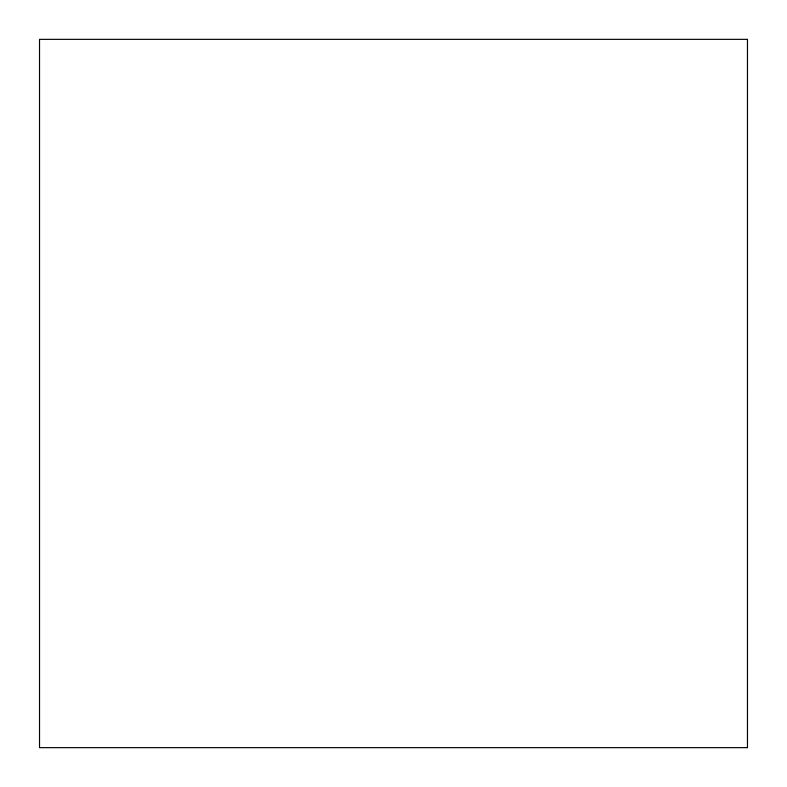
<?xml version="1.0" encoding="UTF-8"?>
<svg xmlns="http://www.w3.org/2000/svg" width="787" height="787" viewBox="0 0 787 787"><rect width="100%" height="100%" fill="white"/><g stroke="black" fill="none" stroke-linecap="round" stroke-linejoin="round"><path stroke-width="1.18" d="M747.473 747.65L39.527 747.65L39.527 39.35L747.473 39.35L747.463 747.65"/></g></svg>
